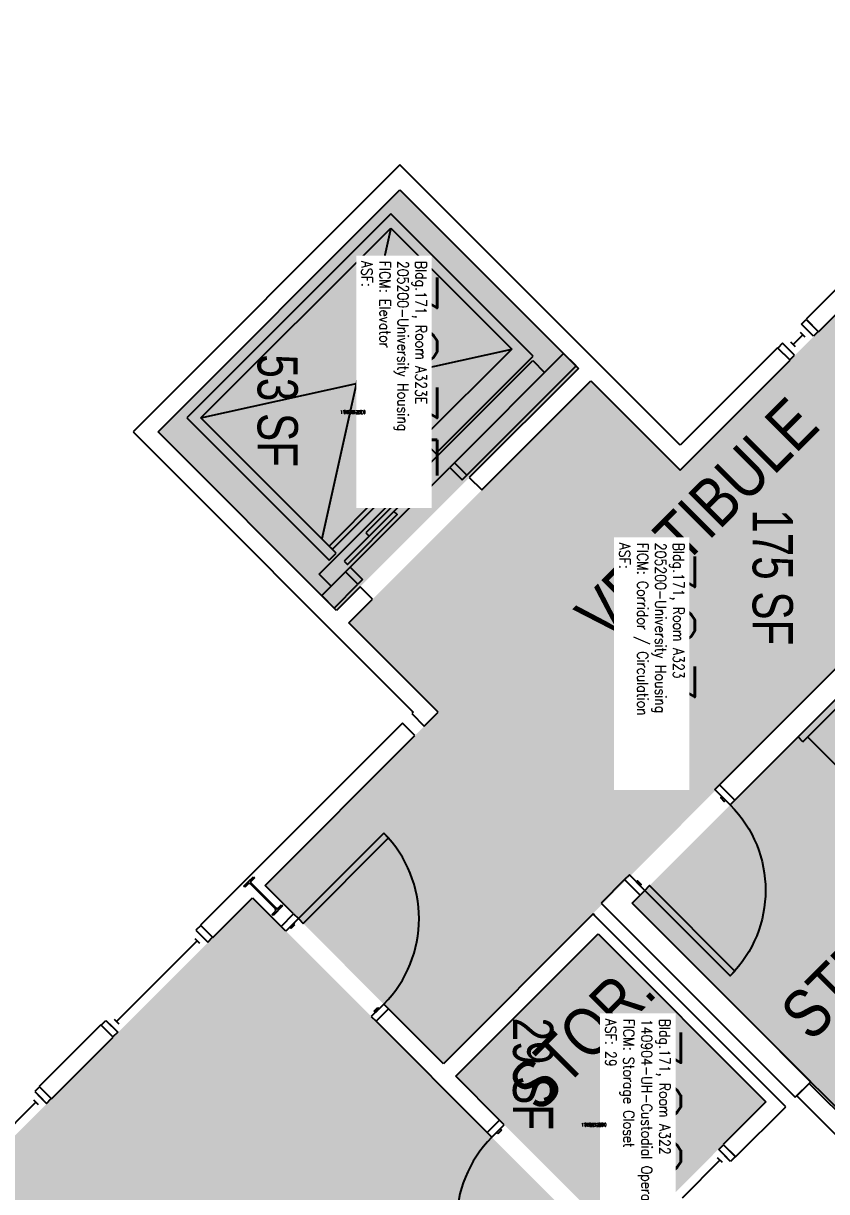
# Model space of a CAD drawing. Header units: inches. Extents: x 88 to 3257, y -489 to 2081.
# Drawn here: x 1966.7 to 2206.2, y 1513.4 to 1861.5 of the extents above; entities that cross this region are included whole.
import ezdxf
from ezdxf.enums import TextEntityAlignment as Align

# ---------------------------------------------------------------- set-up
doc = ezdxf.new("R2010")
doc.units = ezdxf.units.IN
doc.header["$LTSCALE"] = 48
doc.header["$MEASUREMENT"] = 0
for name, color, linetype in [('A-AREA-IDEN', 1, 'Continuous'), ('A-DOOR', 2, 'Continuous'), ('A-FLOR', 3, 'Continuous'), ('A-GLAZ', 1, 'Continuous'), ('A-IDEN-RNUM', 7, 'Continuous'), ('A-IDEN-SNUM', 4, 'Continuous'), ('A-IDEN-VNUM', 4, 'Continuous'), ('A-WALL', 5, 'Continuous'), ('AREA-TEXT', 3, 'Continuous'), ('Rooms-Category-Color', 7, 'Continuous'), ('Rooms-College-Color', 7, 'Continuous'), ('Rooms-Department-Color', 7, 'Continuous'), ('Rooms-Division-Color', 7, 'Continuous'), ('Rooms-Information', 7, 'Continuous')]:
    doc.layers.add(name, color=color, linetype=linetype)
doc.styles.add('AREA', font='arial.ttf', dxfattribs={"width": 0.75, "height": 12})
doc.styles.add('ROOMSNUMBER', font='txt.shx', dxfattribs={"height": 0.03})
doc.styles.add('ROOMVNUMBER', font='simplex.shx', dxfattribs={"width": 0.85})
doc.styles.get("Standard").update_dxf_attribs({"font": 'ARIALN.TTF'})

msp = doc.modelspace()

# ---------------------------------------------------------------- hatches: boundary and pattern name
at = {"layer": 'Rooms-Category-Color', "true_color": 0xadadad}
for points in [[(2060.08, 1686.6), (2006.87, 1739.81), (2079, 1811.93), (2132.21, 1758.72)], [(2293.87, 1754.26), (2091.93, 1551.51), (2038.79, 1604.66), (2090.4, 1656.27), (2063.79, 1682.88), (2135.92, 1755.01), (2162.53, 1728.4), (2241.13, 1807), (2293.87, 1754.26)], [(2295.26, 1746.46), (2365.26, 1676.46), (2217.74, 1529.38), (2148.18, 1599.38)]]:
    msp.add_hatch(color=253, dxfattribs=at).paths.add_polyline_path(points)
at = {"layer": 'Rooms-Category-Color', "true_color": 0x728ef3}
for points in [[(1890.7, 1179.49), (1890.7, 1242.8), (1943.08, 1295.17), (1938.83, 1299.41), (1948.2, 1308.78), (1952.45, 1304.54), (2141.96, 1494.05), (2035.07, 1600.94), (1845.56, 1411.43), (1849.8, 1407.18), (1840.43, 1397.82), (1836.19, 1402.06), (1805.39, 1371.26), (1759.4, 1417.24), (1657.2, 1417.24), (1657.2, 1395.99), (1643.95, 1395.99), (1643.95, 1173.49), (1722.95, 1173.49), (1722.95, 1179.49)], [(2188.1, 1540.19), (2145.67, 1497.77), (2095.65, 1547.79), (2138.07, 1590.22)]]:
    msp.add_hatch(color=171, dxfattribs=at).paths.add_polyline_path(points)
at = {"layer": 'Rooms-College-Color', "true_color": 0xadadad}
for points in [[(2060.08, 1686.6), (2006.87, 1739.81), (2079, 1811.93), (2132.21, 1758.72)], [(2293.87, 1754.26), (2091.93, 1551.51), (2038.79, 1604.66), (2090.4, 1656.27), (2063.79, 1682.88), (2135.92, 1755.01), (2162.53, 1728.4), (2241.13, 1807), (2293.87, 1754.26)], [(2295.26, 1746.46), (2365.26, 1676.46), (2217.74, 1529.38), (2148.18, 1599.38)], [(1890.7, 1179.49), (1890.7, 1242.8), (1943.08, 1295.17), (1938.83, 1299.41), (1948.2, 1308.78), (1952.45, 1304.54), (2141.96, 1494.05), (2035.07, 1600.94), (1845.56, 1411.43), (1849.8, 1407.18), (1840.43, 1397.82), (1836.19, 1402.06), (1805.39, 1371.26), (1759.4, 1417.24), (1657.2, 1417.24), (1657.2, 1395.99), (1643.95, 1395.99), (1643.95, 1173.49), (1722.95, 1173.49), (1722.95, 1179.49)], [(2188.1, 1540.19), (2145.67, 1497.77), (2095.65, 1547.79), (2138.07, 1590.22)]]:
    msp.add_hatch(color=253, dxfattribs=at).paths.add_polyline_path(points)
at = {"layer": 'Rooms-Department-Color', "true_color": 0xacacac}
for points in [[(2060.08, 1686.6), (2006.87, 1739.81), (2079, 1811.93), (2132.21, 1758.72)], [(2293.87, 1754.26), (2091.93, 1551.51), (2038.79, 1604.66), (2090.4, 1656.27), (2063.79, 1682.88), (2135.92, 1755.01), (2162.53, 1728.4), (2241.13, 1807), (2293.87, 1754.26)], [(2295.26, 1746.46), (2365.26, 1676.46), (2217.74, 1529.38), (2148.18, 1599.38)]]:
    msp.add_hatch(color=253, dxfattribs=at).paths.add_polyline_path(points)
at = {"layer": 'Rooms-Department-Color', "true_color": 0x604aed}
for points in [[(1890.7, 1179.49), (1890.7, 1242.8), (1943.08, 1295.17), (1938.83, 1299.41), (1948.2, 1308.78), (1952.45, 1304.54), (2141.96, 1494.05), (2035.07, 1600.94), (1845.56, 1411.43), (1849.8, 1407.18), (1840.43, 1397.82), (1836.19, 1402.06), (1805.39, 1371.26), (1759.4, 1417.24), (1657.2, 1417.24), (1657.2, 1395.99), (1643.95, 1395.99), (1643.95, 1173.49), (1722.95, 1173.49), (1722.95, 1179.49)], [(2188.1, 1540.19), (2145.67, 1497.77), (2095.65, 1547.79), (2138.07, 1590.22)]]:
    msp.add_hatch(color=173, dxfattribs=at).paths.add_polyline_path(points)
at = {"layer": 'Rooms-Division-Color', "true_color": 0xadadad}
for points in [[(2060.08, 1686.6), (2006.87, 1739.81), (2079, 1811.93), (2132.21, 1758.72)], [(2293.87, 1754.26), (2091.93, 1551.51), (2038.79, 1604.66), (2090.4, 1656.27), (2063.79, 1682.88), (2135.92, 1755.01), (2162.53, 1728.4), (2241.13, 1807), (2293.87, 1754.26)], [(2295.26, 1746.46), (2365.26, 1676.46), (2217.74, 1529.38), (2148.18, 1599.38)]]:
    msp.add_hatch(color=253, dxfattribs=at).paths.add_polyline_path(points)
at = {"layer": 'Rooms-Division-Color', "true_color": 0x604aed}
for points in [[(1890.7, 1179.49), (1890.7, 1242.8), (1943.08, 1295.17), (1938.83, 1299.41), (1948.2, 1308.78), (1952.45, 1304.54), (2141.96, 1494.05), (2035.07, 1600.94), (1845.56, 1411.43), (1849.8, 1407.18), (1840.43, 1397.82), (1836.19, 1402.06), (1805.39, 1371.26), (1759.4, 1417.24), (1657.2, 1417.24), (1657.2, 1395.99), (1643.95, 1395.99), (1643.95, 1173.49), (1722.95, 1173.49), (1722.95, 1179.49)], [(2188.1, 1540.19), (2145.67, 1497.77), (2095.65, 1547.79), (2138.07, 1590.22)]]:
    msp.add_hatch(color=173, dxfattribs=at).paths.add_polyline_path(points)

# ---------------------------------------------------------------- linework, layer by layer
at = {"layer": 'A-DOOR'}
for p, q in [((2054.95, 1697.37), (2118.59, 1761.01)), ((2054.95, 1697.37), (2118.59, 1761.01)), ((2118.59, 1761.01), (2122.12, 1757.48)), ((2118.59, 1761.01), (2122.12, 1757.48)), ((2086.59, 1736.44), (2071.74, 1721.59)), ((2086.59, 1736.44), (2071.74, 1721.59)), ((2072.71, 1720.62), (2087.56, 1735.47)), ((2072.71, 1720.62), (2087.56, 1735.47)), ((2087.56, 1735.47), (2086.59, 1736.44)), ((2087.56, 1735.47), (2086.59, 1736.44)), ((2095.25, 1730.61), (2093.84, 1729.19)), ((2095.25, 1730.61), (2093.84, 1729.19)), ((2098.97, 1726.89), (2095.25, 1730.61)), ((2098.97, 1726.89), (2095.25, 1730.61)), ((2064.14, 1699.49), (2093.84, 1729.19)), ((2064.14, 1699.49), (2093.84, 1729.19)), ((2093.84, 1729.19), (2097.55, 1725.48)), ((2093.84, 1729.19), (2097.55, 1725.48)), ((2097.55, 1725.48), (2098.97, 1726.89)), ((2097.55, 1725.48), (2098.97, 1726.89)), ((2072.71, 1720.62), (2057.86, 1705.77)), ((2072.71, 1720.62), (2057.86, 1705.77)), ((2071.74, 1721.59), (2072.71, 1720.62)), ((2071.74, 1721.59), (2072.71, 1720.62)), ((2073.69, 1719.65), (2072.71, 1720.62)), ((2073.69, 1719.65), (2072.71, 1720.62)), ((2058.84, 1704.8), (2073.69, 1719.65)), ((2058.84, 1704.8), (2073.69, 1719.65)), ((2057.86, 1705.77), (2058.84, 1704.8)), ((2057.86, 1705.77), (2058.84, 1704.8)), ((2062.73, 1698.08), (2064.14, 1699.49)), ((2062.73, 1698.08), (2064.14, 1699.49)), ((2064.14, 1699.49), (2067.85, 1695.78)), ((2064.14, 1699.49), (2067.85, 1695.78)), ((2058.48, 1693.84), (2054.95, 1697.37)), ((2058.48, 1693.84), (2054.95, 1697.37)), ((2066.44, 1694.37), (2062.73, 1698.08)), ((2066.44, 1694.37), (2062.73, 1698.08)), ((2067.85, 1695.78), (2066.44, 1694.37)), ((2067.85, 1695.78), (2066.44, 1694.37)), ((2074.15, 1620.2), (2048.7, 1594.74)), ((2074.15, 1620.2), (2048.7, 1594.74)), ((2050.11, 1593.33), (2075.57, 1618.78)), ((2050.11, 1593.33), (2075.57, 1618.78)), ((2075.57, 1618.78), (2074.15, 1620.2)), ((2075.57, 1618.78), (2074.15, 1620.2)), ((2032.46, 1604.4), (2033.88, 1605.82)), ((2032.46, 1604.4), (2033.88, 1605.82)), ((2033.78, 1605.11), (2032.76, 1604.1)), ((2033.78, 1605.11), (2032.76, 1604.1)), ((2033.88, 1605.82), (2035.31, 1607.25)), ((2033.88, 1605.82), (2035.31, 1607.25)), ((2041.88, 1597.64), (2034.41, 1605.11)), ((2041.88, 1597.64), (2034.41, 1605.11)), ((2035.61, 1606.95), (2034.6, 1605.93)), ((2035.61, 1606.95), (2034.6, 1605.93)), ((2034.6, 1605.3), (2042.06, 1597.83)), ((2034.6, 1605.3), (2042.06, 1597.83)), ((2035.31, 1607.25), (2035.61, 1606.95)), ((2035.31, 1607.25), (2035.61, 1606.95)), ((2032.76, 1604.1), (2032.46, 1604.4)), ((2032.76, 1604.1), (2032.46, 1604.4)), ((2044.01, 1598.54), (2041.16, 1595.69)), ((2044.01, 1598.54), (2041.16, 1595.69)), ((2042.7, 1597.83), (2043.71, 1598.84)), ((2042.7, 1597.83), (2043.71, 1598.84)), ((2043.71, 1598.84), (2044.01, 1598.54)), ((2043.71, 1598.84), (2044.01, 1598.54)), ((2040.86, 1595.99), (2041.88, 1597.01)), ((2040.86, 1595.99), (2041.88, 1597.01)), ((2041.16, 1595.69), (2040.86, 1595.99)), ((2041.16, 1595.69), (2040.86, 1595.99)), ((2043.57, 1592.44), (2047.28, 1596.16)), ((2043.57, 1592.44), (2047.28, 1596.16)), ((2048.7, 1594.74), (2044.99, 1591.03)), ((2048.7, 1594.74), (2044.99, 1591.03)), ((2047.28, 1596.16), (2048.7, 1594.74)), ((2047.28, 1596.16), (2048.7, 1594.74)), ((2048.7, 1594.74), (2050.11, 1593.33)), ((2048.7, 1594.74), (2050.11, 1593.33)), ((2044.99, 1591.03), (2043.57, 1592.44)), ((2044.99, 1591.03), (2043.57, 1592.44)), ((2047.28, 1593.33), (2046.22, 1592.27)), ((2047.28, 1593.33), (2046.22, 1592.27)), ((2046.22, 1592.27), (2046.58, 1591.91)), ((2046.22, 1592.27), (2046.58, 1591.91)), ((2046.58, 1591.91), (2047.64, 1592.97)), ((2046.58, 1591.91), (2047.64, 1592.97)), ((2047.64, 1592.97), (2047.28, 1593.33)), ((2047.64, 1592.97), (2047.28, 1593.33)), ((2074.15, 1569.29), (2070.44, 1565.57)), ((2074.15, 1569.29), (2070.44, 1565.57)), ((2071.33, 1567.16), (2072.39, 1568.23)), ((2071.33, 1567.16), (2072.39, 1568.23)), ((2071.68, 1566.81), (2071.33, 1567.16)), ((2071.68, 1566.81), (2071.33, 1567.16)), ((2072.74, 1567.87), (2071.68, 1566.81)), ((2072.74, 1567.87), (2071.68, 1566.81)), ((2071.86, 1564.16), (2075.57, 1567.87)), ((2071.86, 1564.16), (2075.57, 1567.87)), ((2072.39, 1568.23), (2072.74, 1567.87)), ((2072.39, 1568.23), (2072.74, 1567.87)), ((2075.57, 1567.87), (2074.15, 1569.29)), ((2075.57, 1567.87), (2074.15, 1569.29)), ((2070.44, 1565.57), (2071.86, 1564.16)), ((2070.44, 1565.57), (2071.86, 1564.16)), ((2108.7, 1534.74), (2104.99, 1531.03)), ((2108.7, 1534.74), (2104.99, 1531.03)), ((2106.4, 1529.61), (2110.11, 1533.33)), ((2106.4, 1529.61), (2110.11, 1533.33)), ((2107.82, 1531.03), (2108.88, 1532.09)), ((2107.82, 1531.03), (2108.88, 1532.09)), ((2109.23, 1531.73), (2108.17, 1530.67)), ((2109.23, 1531.73), (2108.17, 1530.67)), ((2110.11, 1533.33), (2108.7, 1534.74)), ((2110.11, 1533.33), (2108.7, 1534.74)), ((2108.88, 1532.09), (2109.23, 1531.73)), ((2108.88, 1532.09), (2109.23, 1531.73)), ((2104.99, 1531.03), (2106.4, 1529.61)), ((2104.99, 1531.03), (2106.4, 1529.61)), ((2108.17, 1530.67), (2107.82, 1531.03)), ((2108.17, 1530.67), (2107.82, 1531.03))]:
    msp.add_line(p, q, dxfattribs=at)
for points in [[(2068.82, 1709.66), (2069.8, 1708.69), (2084.65, 1723.53), (2083.67, 1724.51)], [(2068.82, 1709.66), (2069.8, 1708.69), (2084.65, 1723.53), (2083.67, 1724.51)], [(2062.37, 1701.26), (2063.34, 1700.29), (2078.19, 1715.14), (2077.22, 1716.11)], [(2062.37, 1701.26), (2063.34, 1700.29), (2078.19, 1715.14), (2077.22, 1716.11)], [(2172.84, 1633.23), (2174.26, 1634.65), (2178.85, 1630.05), (2177.44, 1628.64)], [(2172.84, 1633.23), (2174.26, 1634.65), (2178.85, 1630.05), (2177.44, 1628.64)], [(2174.96, 1631.11), (2174.61, 1630.76), (2175.67, 1629.7), (2176.02, 1630.05)], [(2174.96, 1631.11), (2174.61, 1630.76), (2175.67, 1629.7), (2176.02, 1630.05)], [(2147.39, 1607.78), (2145.97, 1606.36), (2150.57, 1601.77), (2151.98, 1603.18)], [(2147.39, 1607.78), (2145.97, 1606.36), (2150.57, 1601.77), (2151.98, 1603.18)], [(2149.51, 1605.66), (2149.86, 1606.01), (2150.92, 1604.95), (2150.57, 1604.6)], [(2149.51, 1605.66), (2149.86, 1606.01), (2150.92, 1604.95), (2150.57, 1604.6)], [(2151.98, 1603.18), (2153.4, 1604.6), (2178.85, 1579.14), (2177.44, 1577.73)], [(2151.98, 1603.18), (2153.4, 1604.6), (2178.85, 1579.14), (2177.44, 1577.73)]]:
    msp.add_lwpolyline(points, close=True, dxfattribs=at)
at = {"layer": 'A-DOOR', "extrusion": (0, 0, -1)}
msp.add_arc((-2151.98, 1603.18), 36, 135, 225, dxfattribs=at)
msp.add_arc((-2151.98, 1603.18), 36, 135, 225, dxfattribs=at)
at = {"layer": 'A-DOOR'}
for centre, radius, start, end in [((2048.7, 1594.74), 36, 315, 45), ((2048.7, 1594.74), 36, 315, 45), ((2034.09, 1604.79), 0.45, 45, 135), ((2034.09, 1604.79), 0.45, 45, 135), ((2034.91, 1605.61), 0.45, 135, 225), ((2034.91, 1605.61), 0.45, 135, 225), ((2042.38, 1598.15), 0.45, 225, 315), ((2042.38, 1598.15), 0.45, 225, 315), ((2041.56, 1597.33), 0.45, 315, 45), ((2041.56, 1597.33), 0.45, 315, 45), ((2131.86, 1504.16), 36, 135, 225), ((2131.86, 1504.16), 36, 135, 225)]:
    msp.add_arc(centre, radius, start, end, dxfattribs=at)
at = {"layer": 'A-FLOR'}
for p, q in [((2076.25, 1804.76), (2015.44, 1743.95)), ((2076.25, 1804.76), (2015.44, 1743.95)), ((2118.68, 1762.34), (2076.25, 1804.76)), ((2118.68, 1762.34), (2076.25, 1804.76)), ((2019.68, 1743.95), (2076.25, 1800.52)), ((2019.68, 1743.95), (2076.25, 1800.52)), ((2076.25, 1800.52), (2055.74, 1707.89)), ((2076.25, 1800.52), (2112.31, 1764.46)), ((2076.25, 1800.52), (2112.31, 1764.46)), ((2019.68, 1743.95), (2112.31, 1764.46)), ((2112.31, 1764.46), (2085.44, 1737.59)), ((2112.31, 1764.46), (2085.44, 1737.59)), ((2089.68, 1733.35), (2118.68, 1762.34)), ((2089.68, 1733.35), (2118.68, 1762.34)), ((2015.44, 1743.95), (2057.86, 1701.53)), ((2015.44, 1743.95), (2057.86, 1701.53)), ((2055.74, 1707.89), (2019.68, 1743.95)), ((2055.74, 1707.89), (2019.68, 1743.95)), ((2085.44, 1737.59), (2089.68, 1733.35)), ((2085.44, 1737.59), (2089.68, 1733.35)), ((2059.99, 1703.65), (2055.74, 1707.89)), ((2059.99, 1703.65), (2055.74, 1707.89)), ((2057.86, 1701.53), (2059.99, 1703.65)), ((2057.86, 1701.53), (2059.99, 1703.65)), ((2199.09, 1647.46), (2231.44, 1679.81)), ((2199.09, 1647.46), (2231.44, 1679.81)), ((2199.09, 1647.46), (2197.68, 1648.88)), ((2199.09, 1647.46), (2197.68, 1648.88))]:
    msp.add_line(p, q, dxfattribs=at)
at = {"layer": 'A-FLOR', "extrusion": (-0.500315, -0.500315, 0.706661), "elevation": -1925.91}
msp.add_lwpolyline([(390.06, 1923.48), (434.06, 1923.48)], dxfattribs=at)
msp.add_lwpolyline([(390.06, 1923.48), (434.06, 1923.48)], dxfattribs=at)
at = {"layer": 'A-GLAZ'}
for p, q in [((2198.73, 1771.85), (2200.14, 1773.26)), ((2198.73, 1771.85), (2200.14, 1773.26)), ((2200.14, 1773.26), (2203.68, 1769.73)), ((2200.14, 1773.26), (2203.68, 1769.73)), ((2199.08, 1768.67), (2196.26, 1765.84)), ((2199.08, 1768.67), (2196.26, 1765.84)), ((2199.79, 1767.96), (2198.38, 1769.37)), ((2199.79, 1767.96), (2198.38, 1769.37)), ((2202.27, 1768.31), (2198.73, 1771.85)), ((2202.27, 1768.31), (2198.73, 1771.85)), ((2201.21, 1769.37), (2199.79, 1770.79)), ((2201.21, 1769.37), (2199.79, 1770.79)), ((2203.68, 1769.73), (2202.27, 1768.31)), ((2203.68, 1769.73), (2202.27, 1768.31)), ((2193.07, 1766.19), (2191.66, 1764.78)), ((2193.07, 1766.19), (2191.66, 1764.78)), ((2196.61, 1762.66), (2193.07, 1766.19)), ((2196.61, 1762.66), (2193.07, 1766.19)), ((2194.13, 1765.13), (2195.55, 1763.72)), ((2194.13, 1765.13), (2195.55, 1763.72)), ((2196.96, 1765.13), (2195.55, 1766.55)), ((2196.96, 1765.13), (2195.55, 1766.55)), ((2191.66, 1764.78), (2195.2, 1761.24)), ((2191.66, 1764.78), (2195.2, 1761.24)), ((2195.2, 1761.24), (2196.61, 1762.66)), ((2195.2, 1761.24), (2196.61, 1762.66)), ((2019.61, 1592.72), (2018.19, 1591.31)), ((2019.61, 1592.72), (2018.19, 1591.31)), ((2018.19, 1591.31), (2021.73, 1587.77)), ((2018.19, 1591.31), (2021.73, 1587.77)), ((2023.14, 1589.19), (2019.61, 1592.72)), ((2023.14, 1589.19), (2019.61, 1592.72)), ((1994.5, 1564.09), (2018.55, 1588.13)), ((1994.5, 1564.09), (2018.55, 1588.13)), ((2017.84, 1588.84), (2019.25, 1587.42)), ((2017.84, 1588.84), (2019.25, 1587.42)), ((2020.67, 1588.84), (2019.25, 1590.25)), ((2020.67, 1588.84), (2019.25, 1590.25)), ((2021.73, 1587.77), (2023.14, 1589.19)), ((2021.73, 1587.77), (2023.14, 1589.19)), ((1989.91, 1563.03), (1991.32, 1564.44)), ((1989.91, 1563.03), (1991.32, 1564.44)), ((1993.44, 1559.49), (1989.91, 1563.03)), ((1993.44, 1559.49), (1989.91, 1563.03)), ((1991.32, 1564.44), (1994.86, 1560.9)), ((1991.32, 1564.44), (1994.86, 1560.9)), ((1992.38, 1563.38), (1993.8, 1561.97)), ((1992.38, 1563.38), (1993.8, 1561.97)), ((1993.8, 1564.79), (1995.21, 1563.38)), ((1993.8, 1564.79), (1995.21, 1563.38)), ((1994.86, 1560.9), (1993.44, 1559.49)), ((1994.86, 1560.9), (1993.44, 1559.49)), ((1971.52, 1544.64), (1970.11, 1543.23)), ((1971.52, 1544.64), (1970.11, 1543.23)), ((1970.11, 1543.23), (1973.65, 1539.69)), ((1970.11, 1543.23), (1973.65, 1539.69)), ((1972.58, 1540.75), (1971.17, 1542.17)), ((1972.58, 1540.75), (1971.17, 1542.17)), ((1975.06, 1541.11), (1971.52, 1544.64)), ((1975.06, 1541.11), (1971.52, 1544.64)), ((1946.42, 1516), (1970.46, 1540.05)), ((1946.42, 1516), (1970.46, 1540.05)), ((1969.76, 1540.75), (1971.17, 1539.34)), ((1969.76, 1540.75), (1971.17, 1539.34)), ((1973.65, 1539.69), (1975.06, 1541.11)), ((1973.65, 1539.69), (1975.06, 1541.11)), ((2174.05, 1525.96), (2175.46, 1527.38)), ((2174.05, 1525.96), (2175.46, 1527.38)), ((2177.58, 1522.43), (2174.05, 1525.96)), ((2177.58, 1522.43), (2174.05, 1525.96)), ((2176.52, 1523.49), (2175.11, 1524.9)), ((2176.52, 1523.49), (2175.11, 1524.9)), ((2175.46, 1527.38), (2179, 1523.84)), ((2175.46, 1527.38), (2179, 1523.84)), ((2174.4, 1522.78), (2163.09, 1511.47)), ((2174.4, 1522.78), (2163.09, 1511.47)), ((2175.11, 1522.07), (2173.69, 1523.49)), ((2175.11, 1522.07), (2173.69, 1523.49)), ((2179, 1523.84), (2177.58, 1522.43)), ((2179, 1523.84), (2177.58, 1522.43))]:
    msp.add_line(p, q, dxfattribs=at)
at = {"layer": 'A-WALL'}
for p, q in [((2288.22, 1861.51), (2200.06, 1773.35)), ((2288.22, 1861.51), (2200.06, 1773.35)), ((2203.77, 1769.64), (2291.93, 1857.8)), ((2203.77, 1769.64), (2291.93, 1857.8)), ((2079, 1819.36), (1999.45, 1739.81)), ((2079, 1819.36), (1999.45, 1739.81)), ((2162.53, 1735.82), (2079, 1819.36)), ((2162.53, 1735.82), (2079, 1819.36)), ((2006.87, 1739.81), (2079, 1811.93)), ((2006.87, 1739.81), (2079, 1811.93)), ((2079, 1811.93), (2132.21, 1758.72)), ((2079, 1811.93), (2132.21, 1758.72)), ((2200.06, 1773.35), (2203.77, 1769.64)), ((2200.06, 1773.35), (2203.77, 1769.64)), ((2127.79, 1763.14), (2095.25, 1730.61)), ((2127.79, 1763.14), (2095.25, 1730.61)), ((2131.5, 1759.43), (2127.79, 1763.14)), ((2131.5, 1759.43), (2127.79, 1763.14)), ((2191.57, 1764.87), (2162.53, 1735.82)), ((2191.57, 1764.87), (2162.53, 1735.82)), ((2195.28, 1761.15), (2191.57, 1764.87)), ((2195.28, 1761.15), (2191.57, 1764.87)), ((2098.97, 1726.89), (2131.5, 1759.43)), ((2098.97, 1726.89), (2131.5, 1759.43)), ((2132.21, 1758.72), (2099.67, 1726.19)), ((2132.21, 1758.72), (2099.67, 1726.19)), ((2162.53, 1728.4), (2195.28, 1761.15)), ((2162.53, 1728.4), (2195.28, 1761.15)), ((2103.38, 1722.47), (2135.92, 1755.01)), ((2103.38, 1722.47), (2135.92, 1755.01)), ((2135.92, 1755.01), (2162.53, 1728.4)), ((2135.92, 1755.01), (2162.53, 1728.4)), ((2295.26, 1755.65), (2174.26, 1634.65)), ((2295.26, 1755.65), (2174.26, 1634.65)), ((2178.85, 1630.05), (2295.26, 1746.46)), ((2178.85, 1630.05), (2295.26, 1746.46)), ((1999.45, 1739.81), (2082.98, 1656.27)), ((1999.45, 1739.81), (2082.98, 1656.27)), ((2060.08, 1686.6), (2006.87, 1739.81)), ((2060.08, 1686.6), (2006.87, 1739.81)), ((2095.25, 1730.61), (2098.97, 1726.89)), ((2095.25, 1730.61), (2098.97, 1726.89)), ((2099.67, 1726.19), (2103.38, 1722.47)), ((2099.67, 1726.19), (2103.38, 1722.47)), ((2062.73, 1698.08), (2055.66, 1691.02)), ((2062.73, 1698.08), (2055.66, 1691.02)), ((2066.44, 1694.37), (2062.73, 1698.08)), ((2066.44, 1694.37), (2062.73, 1698.08)), ((2059.37, 1687.3), (2066.44, 1694.37)), ((2059.37, 1687.3), (2066.44, 1694.37)), ((2067.15, 1693.66), (2060.08, 1686.6)), ((2067.15, 1693.66), (2060.08, 1686.6)), ((2070.86, 1689.95), (2067.15, 1693.66)), ((2070.86, 1689.95), (2067.15, 1693.66)), ((2055.66, 1691.02), (2059.37, 1687.3)), ((2055.66, 1691.02), (2059.37, 1687.3)), ((2063.79, 1682.88), (2070.86, 1689.95)), ((2063.79, 1682.88), (2070.86, 1689.95)), ((2090.4, 1656.27), (2063.79, 1682.88)), ((2090.4, 1656.27), (2063.79, 1682.88)), ((2082.98, 1656.27), (2082.54, 1655.83)), ((2082.98, 1656.27), (2082.54, 1655.83)), ((2082.54, 1655.83), (2086.25, 1652.12)), ((2082.54, 1655.83), (2086.25, 1652.12)), ((2086.25, 1652.12), (2090.4, 1656.27)), ((2086.25, 1652.12), (2090.4, 1656.27)), ((2079.71, 1653), (2019.52, 1592.81)), ((2079.71, 1653), (2019.52, 1592.81)), ((2083.42, 1649.29), (2079.71, 1653)), ((2083.42, 1649.29), (2079.71, 1653)), ((2038.79, 1604.66), (2083.42, 1649.29)), ((2038.79, 1604.66), (2083.42, 1649.29)), ((2174.26, 1634.65), (2178.85, 1630.05)), ((2174.26, 1634.65), (2178.85, 1630.05)), ((2145.97, 1606.36), (2138.99, 1599.38)), ((2145.97, 1606.36), (2138.99, 1599.38)), ((2150.57, 1601.77), (2145.97, 1606.36)), ((2150.57, 1601.77), (2145.97, 1606.36)), ((2047.28, 1596.16), (2038.79, 1604.66)), ((2047.28, 1596.16), (2038.79, 1604.66)), ((2148.18, 1599.38), (2150.57, 1601.77)), ((2148.18, 1599.38), (2150.57, 1601.77)), ((2023.23, 1589.1), (2035.07, 1600.94)), ((2023.23, 1589.1), (2035.07, 1600.94)), ((2035.07, 1600.94), (2043.57, 1592.44)), ((2035.07, 1600.94), (2043.57, 1592.44)), ((2138.99, 1599.38), (2196.86, 1541.51)), ((2138.99, 1599.38), (2196.86, 1541.51)), ((2201.46, 1546.11), (2148.18, 1599.38)), ((2201.46, 1546.11), (2148.18, 1599.38)), ((2043.57, 1592.44), (2047.28, 1596.16)), ((2043.57, 1592.44), (2047.28, 1596.16)), ((2136.57, 1596.14), (2091.93, 1551.51)), ((2136.57, 1596.14), (2091.93, 1551.51)), ((2137.01, 1595.7), (2136.57, 1596.14)), ((2137.01, 1595.7), (2136.57, 1596.14)), ((2193.58, 1539.13), (2137.01, 1595.7)), ((2193.58, 1539.13), (2137.01, 1595.7)), ((2019.52, 1592.81), (2023.23, 1589.1)), ((2019.52, 1592.81), (2023.23, 1589.1)), ((2095.65, 1547.79), (2138.07, 1590.22)), ((2095.65, 1547.79), (2138.07, 1590.22)), ((2138.07, 1590.22), (2188.1, 1540.19)), ((2138.07, 1590.22), (2188.1, 1540.19)), ((2075.57, 1567.87), (2071.86, 1564.16)), ((2075.57, 1567.87), (2071.86, 1564.16)), ((2091.93, 1551.51), (2075.57, 1567.87)), ((2091.93, 1551.51), (2075.57, 1567.87)), ((1989.82, 1563.11), (1971.44, 1544.73)), ((1989.82, 1563.11), (1971.44, 1544.73)), ((1993.53, 1559.4), (1989.82, 1563.11)), ((1993.53, 1559.4), (1989.82, 1563.11)), ((2071.86, 1564.16), (2104.99, 1531.03)), ((2071.86, 1564.16), (2104.99, 1531.03)), ((1975.15, 1541.02), (1993.53, 1559.4)), ((1975.15, 1541.02), (1993.53, 1559.4)), ((2192.29, 1555.28), (2218.18, 1529.38)), ((2192.29, 1555.28), (2218.18, 1529.38)), ((2108.7, 1534.74), (2095.65, 1547.79)), ((2108.7, 1534.74), (2095.65, 1547.79)), ((2196.86, 1541.51), (2201.46, 1546.11)), ((2196.86, 1541.51), (2201.46, 1546.11)), ((2201.01, 1545.66), (2197.3, 1541.95)), ((2201.01, 1545.66), (2197.3, 1541.95)), ((2217.74, 1528.94), (2201.01, 1545.66)), ((2217.74, 1528.94), (2201.01, 1545.66)), ((1971.44, 1544.73), (1975.15, 1541.02)), ((1971.44, 1544.73), (1975.15, 1541.02)), ((2188.1, 1540.19), (2175.37, 1527.47)), ((2188.1, 1540.19), (2175.37, 1527.47)), ((2179.08, 1523.75), (2194.02, 1538.69)), ((2179.08, 1523.75), (2194.02, 1538.69)), ((2194.02, 1538.69), (2193.58, 1539.13)), ((2194.02, 1538.69), (2193.58, 1539.13)), ((2197.3, 1541.95), (2217.74, 1521.51)), ((2197.3, 1541.95), (2217.74, 1521.51)), ((2104.99, 1531.03), (2108.7, 1534.74)), ((2104.99, 1531.03), (2108.7, 1534.74)), ((2175.37, 1527.47), (2179.08, 1523.75)), ((2175.37, 1527.47), (2179.08, 1523.75))]:
    msp.add_line(p, q, dxfattribs=at)

# ---------------------------------------------------------------- texts
at = {"layer": 'A-AREA-IDEN'}
for s, p in [('VESTIBULE', (2172.57, 1708.78)), ('STR 1C', (2222.33, 1578.43)), ('STOR.', (2138.31, 1554.41))]:
    msp.add_text(s, height=14.4, rotation=45, dxfattribs=at).set_placement(p, align=Align.CENTER)
at = {"layer": 'A-IDEN-RNUM', "style": 'ROOMSNUMBER', "width": 0.85}
for s, p in [('0323-E0', (2064.97, 1745.18)), ('0322-00', (2136.77, 1532.85))]:
    msp.add_text(s, height=1, dxfattribs=at).set_placement(p, align=Align.CENTER)
at = {"layer": 'A-IDEN-SNUM', "style": 'ROOMSNUMBER', "width": 0.85}
for s, p in [('1710A323E0', (2064.97, 1745.18)), ('1710A32200', (2136.77, 1532.85))]:
    msp.add_text(s, height=1, dxfattribs=at).set_placement(p, align=Align.CENTER)
at = {"layer": 'A-IDEN-VNUM', "style": 'ROOMVNUMBER', "width": 0.85}
for s, p in [('323E', (2078.83, 1757.48)), ('323', (2155.65, 1682.14)), ('322', (2151.51, 1540.32))]:
    msp.add_text(s, height=22.5, rotation=270, dxfattribs=at).set_placement(p, align=Align.MIDDLE_CENTER)
at = {"layer": 'AREA-TEXT', "style": 'AREA', "width": 0.75}
for s, p in [('53 SF', (2042.55, 1746.11)), ('175 SF', (2190.13, 1696.45)), ('29 SF', (2118.7, 1548.51))]:
    msp.add_text(s, height=12, rotation=270, dxfattribs=at).set_placement(p, align=Align.MIDDLE_CENTER)

# ---------------------------------------------------------------- next in the draw order: texts
at = {"layer": 'Rooms-Information', "char_height": 3.2143, "width": 72, "attachment_point": 7, "rotation": 270, "style": 'ROOMVNUMBER', "bg_fill": 3, "box_fill_scale": 1.5, "bg_fill_color": 256, "bg_fill_true_color": 13158600, "bg_fill_transparency": 0}
for s, insert in [('Bldg.171, Room A323E^M^J205200-University Housing^M^JFICM: Elevator^M^JASF: ', (2067.58, 1790.72)), ('Bldg.171, Room A323^M^J205200-University Housing^M^JFICM: Corridor / Circulation^M^JASF: ', (2144.4, 1706.73)), ('Bldg.171, Room A322^M^J140904-UH-Custodial Operations^M^JFICM: Storage Closet^M^JASF: 29', (2140.26, 1564.9))]:
    msp.add_mtext(s, dxfattribs=dict(at, insert=insert))

doc.saveas('drawing.dxf')
